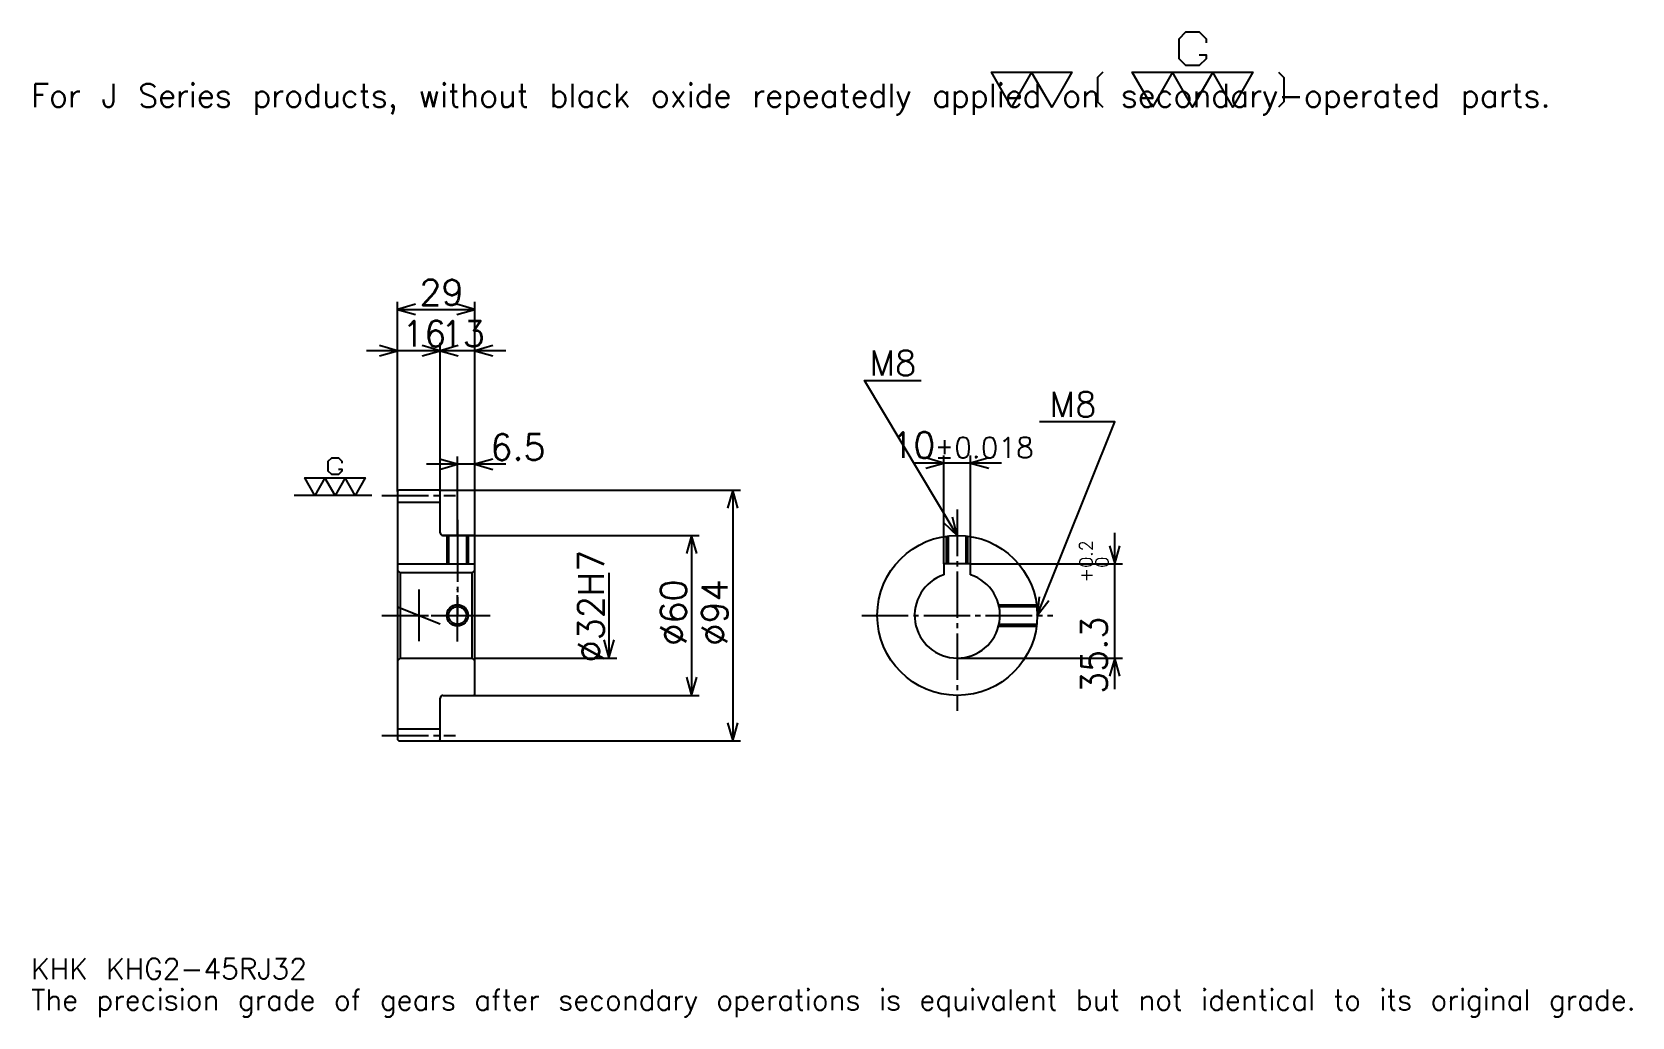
# Model space of a CAD drawing. Extents: x 20 to 620, y 7 to 376.
import ezdxf

# ---------------------------------------------------------------- set-up
doc = ezdxf.new("R2010")
doc.units = 0
doc.linetypes.add('DASHDOT', pattern=[23.217392, 17.413043, -1.934783, 1.934783, -1.934783])
doc.layers.get('0').update_dxf_attribs({"linetype": 'CONTINUOUS'})
doc.layers.add('DASHDOT', color=6, linetype='DASHDOT')
doc.styles.add('KANJI', font='TXT', dxfattribs={"bigfont": 'BIGFONT'})

msp = doc.modelspace()

# ---------------------------------------------------------------- linework, layer by layer
at = {"color": 5}
for p, q in [((156.717407, 204.684784), (156.717407, 275.304352)), ((156.717407, 272.402161), (185.717407, 272.402161)), ((185.717407, 204.684784), (185.717407, 275.304352)), ((172.717407, 204.684784), (172.717407, 259.826111)), ((184.326111, 256.92392), (145.108704, 256.92392)), ((197.326111, 256.92392), (161.108719, 256.92392)), ((179.217407, 204.684784), (179.217407, 217.260864)), ((361.630432, 176.984787), (361.630432, 217.67392)), ((371.630432, 176.984787), (371.630432, 217.67392)), ((197.326111, 214.358704), (167.608704, 214.358704)), ((383.239136, 214.771744), (350.021759, 214.771744)), ((156.717407, 204.184784), (156.717407, 204.684784)), ((172.217407, 204.684784), (185.717407, 204.684784)), ((172.717407, 204.184784), (172.717407, 204.684784)), ((179.217407, 187.684784), (179.217407, 204.684784)), ((179.217407, 187.684784), (179.217407, 204.684784)), ((185.717407, 204.684784), (285.358704, 204.684784)), ((185.717407, 187.184784), (185.717407, 204.684784)), ((282.456543, 204.684784), (282.456543, 110.684784)), ((173.717407, 187.684784), (185.717407, 187.684784)), ((185.717407, 187.684784), (269.880463, 187.684784)), ((266.978271, 187.684784), (266.978271, 127.684784)), ((425.652191, 130.07608), (425.652191, 188.593475)), ((371.630432, 176.984787), (428.554352, 176.984787)), ((236.021759, 173.684784), (236.021759, 141.684784)), ((185.717407, 141.684784), (238.923935, 141.684784)), ((366.630432, 141.684784), (428.554352, 141.684784)), ((173.717407, 127.684784), (185.717407, 127.684784)), ((185.717407, 127.684784), (269.880463, 127.684784)), ((172.217407, 110.684784), (185.717407, 110.684784)), ((185.717407, 110.684784), (285.358704, 110.684784))]:
    msp.add_line(p, q, dxfattribs=at)
at = {"color": 7}
for p, q in [((147.043488, 202.684784), (118.021759, 202.684784)), ((164.717407, 167.358704), (164.717407, 148.010864))]:
    msp.add_line(p, q, dxfattribs=at)
at = {"color": 4}
for p, q in [((156.717407, 200.184784), (172.717407, 200.184784)), ((156.717407, 176.984787), (185.717407, 176.984787)), ((184.717407, 173.684784), (185.717407, 174.684784)), ((157.717407, 173.684784), (157.717407, 141.684784)), ((184.717407, 141.684784), (185.717407, 140.684784)), ((156.717407, 115.184784), (172.717407, 115.184784))]:
    msp.add_line(p, q, dxfattribs=at)
at = {"color": 7}
for points in [[(457.382599, 367.879547), (459.897827, 367.879547), (459.897827, 366.370422), (457.382599, 363.855225), (452.352173, 363.855225), (449.836945, 366.370422), (449.836945, 373.916077), (452.352173, 376.431305), (457.382599, 376.431305), (459.897827, 373.916077), (459.897827, 372.406952)], [(386.956512, 348.260864), (379.410858, 361.339996), (409.593475, 361.339996), (402.047821, 348.260864), (394.502167, 361.339996), (386.956512, 348.260864)], [(421.163452, 361.339996), (419.151306, 359.32782), (419.151306, 350.273041), (421.163452, 348.260864)], [(439.776062, 348.260864), (432.230438, 361.339996), (477.504333, 361.339996), (469.958679, 348.260864), (462.413025, 361.339996), (454.867371, 348.260864), (447.321716, 361.339996), (439.776062, 348.260864)], [(487.062164, 361.339996), (489.074341, 359.32782), (489.074341, 350.273041), (487.062164, 348.260864)], [(134.564148, 212.494141), (135.821747, 212.494141), (135.821747, 211.739563), (134.564148, 210.481964), (132.048935, 210.481964), (130.791321, 211.739563), (130.791321, 215.51239), (132.048935, 216.770004), (134.564148, 216.770004), (135.821747, 215.51239), (135.821747, 214.757828)], [(125.760887, 202.684784), (121.98806, 209.22435), (144.625015, 209.22435), (140.852188, 202.684784), (137.079361, 209.22435), (133.306534, 202.684784), (129.533707, 209.22435), (125.760887, 202.684784)]]:
    msp.add_lwpolyline(points, dxfattribs=at)
at = {"color": 5}
for points in [[(163.489151, 274.336975), (156.717407, 272.402161), (163.489151, 270.467407)], [(178.945663, 270.467407), (185.717407, 272.402161), (178.945663, 274.336975)], [(149.945663, 254.989136), (156.717407, 256.92392), (149.945663, 258.858704)], [(165.945663, 254.989136), (172.717407, 256.92392), (165.945663, 258.858704)], [(179.489151, 258.858704), (172.717407, 256.92392), (179.489151, 254.989136)], [(192.489151, 258.858704), (185.717407, 256.92392), (192.489151, 254.989136)], [(366.630432, 187.684784), (331.804382, 245.728271), (353.086975, 245.728271)], [(396.630432, 157.684784), (425.652191, 230.25), (397.404358, 230.25)], [(172.445663, 212.42392), (179.217407, 214.358704), (172.445663, 216.293488)], [(192.489151, 216.293488), (185.717407, 214.358704), (192.489151, 212.42392)], [(354.858704, 212.83696), (361.630432, 214.771744), (354.858704, 216.706528)], [(378.402191, 216.706528), (371.630432, 214.771744), (378.402191, 212.83696)], [(284.391327, 197.91304), (282.456543, 204.684784), (280.521759, 197.91304)], [(361.487366, 192.496063), (366.630432, 187.684784), (364.805481, 194.486938)], [(268.913055, 180.91304), (266.978271, 187.684784), (265.043488, 180.91304)], [(423.717407, 183.756531), (425.652191, 176.984787), (427.586975, 183.756531)], [(397.348633, 164.690781), (396.630432, 157.684784), (400.941528, 163.253845)], [(234.086975, 148.456528), (236.021759, 141.684784), (237.956543, 148.456528)], [(427.586975, 134.91304), (425.652191, 141.684784), (423.717407, 134.91304)], [(265.043488, 134.456528), (266.978271, 127.684784), (268.913055, 134.456528)], [(280.521759, 117.456528), (282.456543, 110.684784), (284.391327, 117.456528)]]:
    msp.add_lwpolyline(points, dxfattribs=at)
at = {"color": 4}
for points in [[(172.717407, 188.684784), (172.717407, 204.184784), (172.217407, 204.684784), (157.217407, 204.684784), (156.717407, 204.184784), (156.717407, 140.684784)], [(173.717407, 127.684784), (185.217407, 127.684784), (185.717407, 128.184784), (185.717407, 187.184784), (185.217407, 187.684784), (173.717407, 187.684784)], [(175.217407, 187.684784), (175.217407, 176.984787)], [(175.89241, 187.684784), (175.89241, 176.984787)], [(182.542404, 187.684784), (182.542404, 176.984787)], [(183.217407, 187.684784), (183.217407, 176.984787)], [(362.630432, 176.984787), (362.630432, 187.416916)], [(363.30545, 176.984787), (363.30545, 187.499954)], [(369.955444, 176.984787), (369.955444, 187.499954)], [(370.630432, 176.984787), (370.630432, 187.416916)], [(156.717407, 140.684784), (157.717407, 141.684784), (184.717407, 141.684784), (184.717407, 173.684784), (157.717407, 173.684784), (156.717407, 174.684784)], [(371.630432, 172.883469), (371.630432, 176.984787), (361.630432, 176.984787), (361.630432, 172.883469)], [(382.122375, 161.684784), (396.362579, 161.684784)], [(382.281128, 161.009781), (396.445618, 161.009781)], [(382.122375, 153.684784), (396.362579, 153.684784)], [(382.281128, 154.359787), (396.445618, 154.359787)], [(156.717407, 140.684784), (156.717407, 111.184784), (157.217407, 110.684784), (172.217407, 110.684784), (172.717407, 111.184784), (172.717407, 126.684784)]]:
    msp.add_lwpolyline(points, dxfattribs=at)
for centre, radius in [((366.630432, 157.684784), 30), ((179.217407, 157.684784), 3.325)]:
    msp.add_circle(centre, radius, dxfattribs=at)
at = {"color": 7}
msp.add_circle((179.217407, 157.684784), 4, dxfattribs=at)
at = {"color": 4}
for centre, radius, start, end in [((173.717407, 188.684784), 1, 180, 270), ((366.630432, 157.684784), 16, 108.209957329, 71.790042671), ((173.717407, 126.684784), 1, 90, 180)]:
    msp.add_arc(centre, radius, start, end, dxfattribs=at)
at = {"layer": 'DASHDOT', "color": 7}
for p, q in [((150.913055, 202.684784), (178.521759, 202.684784)), ((366.630432, 197.358704), (366.630432, 121.880432)), ((179.217407, 187.684784), (179.217407, 157.684784)), ((150.913055, 157.684784), (191.521759, 157.684784)), ((156.717407, 160.836075), (172.717407, 154.533493)), ((330.826111, 157.684784), (402.434814, 157.684784)), ((150.913055, 112.684784), (178.521759, 112.684784))]:
    msp.add_line(p, q, dxfattribs=at)
for points in [[(179.217407, 193.489136), (179.217407, 171.180435)], [(179.217407, 147.880432), (179.217407, 167.489136)], [(169.413055, 157.684784), (189.021759, 157.684784)]]:
    msp.add_lwpolyline(points, dxfattribs=at)

# ---------------------------------------------------------------- texts
at = {"color": 7, "style": 'KANJI'}
for s, height, p in [('For J Series products, without black oxide repeatedly applied on secondary-operated parts.', 8.706522, (19.347826, 348.260864)), ('29', 9.673913, (164.929367, 273.950012)), ('16', 9.673913, (158.429367, 258.471741)), ('13', 9.673913, (172.929367, 258.471741)), ('M8', 9.286957, (333.739136, 247.663055)), ('M8', 9.286957, (401.273926, 232.184784)), ('6.5', 9.673913, (191.521759, 215.906525)), ('10', 9.673913, (341.824615, 216.706528)), ('%%p0.018', 7.73913, (358.172363, 216.706528)), ('KHK KHG2-45RJ32', 7.73913, (19.347826, 21.282608)), ('The precision grade of gears after secondary operations is equivalent but not identical to its original grade.', 7.73913, (19.347826, 9.673913))]:
    msp.add_text(s, height=height, dxfattribs=at).set_placement(p)
for s, height, p in [('%%c32H7', 9.673913, (234.086975, 140.029892)), ('0.2', 4.836957, (417.332642, 175.51091)), ('+', 4.836957, (417.332642, 170.093521)), ('0', 4.836957, (423.330444, 175.51091)), ('%%c60', 9.673913, (265.043488, 146.317932)), ('%%c94', 9.673913, (280.521759, 146.317932)), ('35.3', 9.673913, (422.750031, 128.220993))]:
    msp.add_text(s, height=height, rotation=90, dxfattribs=at).set_placement(p)

doc.saveas('drawing.dxf')
